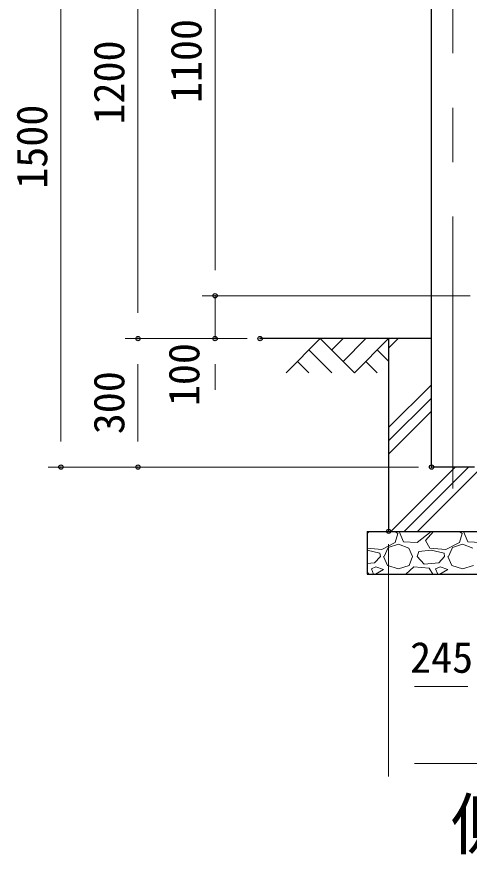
# Model space of a CAD drawing. Units: millimetres, scale not verified. Extents: x -6300 to 6300, y -4455 to 4455.
# Drawn here: x 1915 to 2971, y -2202 to -247 of the extents above; entities that cross this region are included whole.
import ezdxf
from ezdxf.enums import TextEntityAlignment as Align

# ---------------------------------------------------------------- set-up
doc = ezdxf.new("R2010")
doc.units = ezdxf.units.MM
doc.header["$LTSCALE"] = 20
doc.header["$PDMODE"] = 32
doc.header["$PDSIZE"] = 10
doc.linetypes.add('USER1', pattern=[50.8, 31.75, -6.35, 6.35, -6.35])
for name, color, linetype, lineweight in [('0-0_D-TTL-TXT', 7, 'Continuous', 25), ('0-1_D-STR1', 1, 'Continuous', 25), ('0-2_D-STR4', 7, 'Continuous', 25), ('0-3_D-BMK', 2, 'USER1', 13), ('0-6_D-DCR-HCH', 7, 'Continuous', 13), ('0-7_D-BGD', 7, 'Continuous', 25), ('0-8_D-STR-DIM', 7, 'Continuous', 13)]:
    doc.layers.add(name, color=color, linetype=linetype, lineweight=lineweight)
doc.layers.add('0-A_Defpoints', color=8, linetype='Continuous')
doc.styles.add('ＭＳ ゴシック', font='')
doc.styles.get('ＭＳ ゴシック').set_extended_font_data('MS Gothic')

msp = doc.modelspace()

# ---------------------------------------------------------------- linework, layer by layer
at = {"layer": '0-1_D-STR1'}
for p, q in [((2882.84, -1298.16), (2882.84, 201.84)), ((2982.84, -1298.16), (2882.84, -1298.16))]:
    msp.add_line(p, q, dxfattribs=at)
at = {"layer": '0-2_D-STR4'}
for p, q in [((2882.84, -998.16), (2782.84, -998.16)), ((2782.84, -998.16), (2782.84, -1448.16)), ((2732.84, -1448.16), (3902.84, -1448.16)), ((2732.84, -1448.16), (2732.84, -1548.16)), ((2732.84, -1548.16), (3902.84, -1548.16))]:
    msp.add_line(p, q, dxfattribs=at)
at = {"layer": '0-3_D-BMK'}
msp.add_line((2932.84, -1348.16), (2932.84, 251.84), dxfattribs=at)
at = {"layer": '0-6_D-DCR-HCH'}
for p, q in [((2623.21, -998.16), (2543.39, -1077.97)), ((2623.21, -998.16), (2703.03, -1077.97)), ((2649.81, -1024.76), (2676.42, -998.16)), ((2676.42, -1051.37), (2729.63, -998.16)), ((2703.03, -1077.97), (2782.84, -998.16)), ((2782.84, -1020.48), (2805.16, -998.16)), ((2596.6, -1024.76), (2650.06, -1077.97)), ((2756.24, -1024.76), (2782.84, -1051.25)), ((2570, -1051.37), (2596.72, -1077.97)), ((2729.63, -1051.37), (2756.36, -1077.97)), ((2850.14, -1448.16), (3213.2, -1085.1)), ((2782.84, -1206.09), (2882.84, -1106.09)), ((2782.84, -1237.03), (2882.84, -1137.03)), ((2782.84, -1267.96), (2882.84, -1167.96)), ((2788.27, -1448.16), (2938.27, -1298.16)), ((2819.2, -1448.16), (2969.2, -1298.16)), ((2732.84, -1453.55), (2737.7, -1448.16)), ((2797.15, -1448.16), (2804.05, -1452.93)), ((2804.05, -1452.93), (2798.05, -1473.93)), ((2807.33, -1448.16), (2817.55, -1472.43)), ((2849.05, -1473.93), (2882.05, -1448.43)), ((2868.55, -1469.43), (2887.7, -1448.16)), ((2882.05, -1448.43), (2882.14, -1448.16)), ((2947.15, -1448.16), (2954.05, -1452.93)), ((2954.05, -1452.93), (2948.05, -1473.93)), ((2957.33, -1448.16), (2967.55, -1472.43)), ((2798.05, -1473.93), (2766.55, -1490.43)), ((2781.55, -1485.93), (2805.55, -1478.43)), ((2805.55, -1478.43), (2829.55, -1487.43)), ((2817.55, -1472.43), (2849.05, -1473.93)), ((2879.05, -1487.43), (2868.55, -1469.43)), ((2948.05, -1473.93), (2916.55, -1490.43)), ((2931.55, -1485.93), (2955.55, -1478.43)), ((2955.55, -1478.43), (2979.55, -1487.43)), ((2967.55, -1472.43), (2999.05, -1473.93)), ((2766.55, -1490.43), (2732.84, -1487.74)), ((2762.05, -1499.43), (2732.84, -1492.13)), ((2763.55, -1506.93), (2762.05, -1499.43)), ((2772.55, -1506.93), (2781.55, -1485.93)), ((2829.55, -1487.43), (2838.55, -1506.93)), ((2849.05, -1506.93), (2853.55, -1494.93)), ((2882.05, -1491.93), (2853.55, -1494.93)), ((2916.55, -1490.43), (2879.05, -1487.43)), ((2912.05, -1499.43), (2882.05, -1491.93)), ((2913.55, -1506.93), (2912.05, -1499.43)), ((2922.55, -1506.93), (2931.55, -1485.93)), ((2750.05, -1521.93), (2732.84, -1523.43)), ((2763.55, -1506.93), (2750.05, -1521.93)), ((2771.05, -1506.93), (2780.05, -1527.93)), ((2831.05, -1527.93), (2838.55, -1506.93)), ((2865.55, -1524.93), (2849.05, -1506.93)), ((2900.05, -1521.93), (2865.55, -1524.93)), ((2913.55, -1506.93), (2900.05, -1521.93)), ((2921.05, -1506.93), (2930.05, -1527.93)), ((2736.24, -1548.16), (2732.84, -1542.6)), ((2753.05, -1530.93), (2742.55, -1535.43)), ((2742.55, -1535.43), (2747.64, -1548.16)), ((2752.34, -1548.16), (2771.05, -1536.93)), ((2771.05, -1536.93), (2753.05, -1530.93)), ((2780.05, -1527.93), (2805.55, -1535.43)), ((2805.55, -1535.43), (2831.05, -1527.93)), ((2841.55, -1530.93), (2822.69, -1548.16)), ((2877.55, -1533.93), (2841.55, -1530.93)), ((2886.24, -1548.16), (2877.55, -1533.93)), ((2903.05, -1530.93), (2892.55, -1535.43)), ((2892.55, -1535.43), (2897.64, -1548.16)), ((2902.34, -1548.16), (2921.05, -1536.93)), ((2921.05, -1536.93), (2903.05, -1530.93)), ((2930.05, -1527.93), (2955.55, -1535.43)), ((2955.55, -1535.43), (2981.05, -1527.93))]:
    msp.add_line(p, q, dxfattribs=at)
at = {"layer": '0-7_D-BGD'}
msp.add_line((2782.84, -998.16), (2482.84, -998.16), dxfattribs=at)
at = {"layer": '0-8_D-STR-DIM'}
for p, q in [((2017.73, 141.84), (2017.73, -1238.16)), ((2197.73, 141.84), (2197.73, -938.16)), ((2377.73, 141.84), (2377.73, -838.16)), ((2377.73, -838.16), (2377.73, -778.16)), ((2972.84, -898.16), (2347.73, -898.16)), ((2972.84, -898.16), (2347.73, -898.16)), ((2377.73, -898.16), (2377.73, -998.16)), ((2452.84, -998.16), (2167.73, -998.16)), ((2452.84, -998.16), (2167.73, -998.16)), ((2452.84, -998.16), (2347.73, -998.16)), ((2197.73, -1058.16), (2197.73, -1238.16)), ((2377.73, -1058.16), (2377.73, -1118.16)), ((2852.84, -1298.16), (1987.73, -1298.16)), ((2852.84, -1298.16), (2167.73, -1298.16)), ((2782.84, -1478.16), (2782.84, -1840.14)), ((2782.84, -1478.16), (2782.84, -2020.14)), ((2842.84, -1810.14), (2967.84, -1810.14)), ((2842.84, -1990.14), (3792.84, -1990.14))]:
    msp.add_line(p, q, dxfattribs=at)
at = {"layer": '0-A_Defpoints'}
for p in [(2377.73, -898.16), (2197.73, -998.16), (2377.73, -998.16), (2482.84, -998.16), (2017.73, -1298.16), (2197.73, -1298.16), (2882.84, -1298.16), (2782.84, -1448.16)]:
    msp.add_point(p, dxfattribs=at)

# ---------------------------------------------------------------- texts
at = {"layer": '0-0_D-TTL-TXT', "style": 'ＭＳ ゴシック'}
msp.add_text('側\u3000面\u3000図', height=115.4, dxfattribs=at).set_placement((2928, -2223.8), align=Align.BOTTOM_LEFT)
at = {"layer": '0-8_D-STR-DIM', "style": 'ＭＳ ゴシック'}
for s, p in [('1100', (2367.61, -448.51)), ('1200', (2187.61, -498.51)), ('1500', (2007.61, -648.51)), ('100', (2362.68, -1155.88)), ('300', (2187.61, -1221.47))]:
    msp.add_text(s, height=72.14, rotation=90, dxfattribs=at).set_placement(p, align=Align.BOTTOM_LEFT)
msp.add_text('245', height=72.14, dxfattribs=at).set_placement((2832.82, -1800.02), align=Align.BOTTOM_LEFT)

doc.saveas('drawing.dxf')
